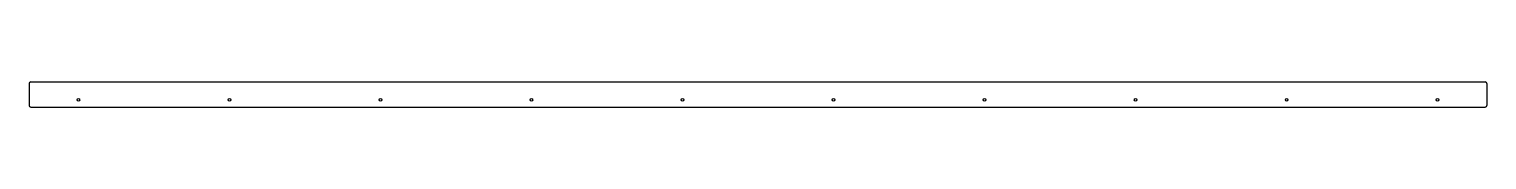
# Model space of a CAD drawing. Extents: x 0 to 111, y 0 to 2.
import ezdxf

# ---------------------------------------------------------------- set-up
doc = ezdxf.new("R2010")
doc.units = 0
doc.header["$LTSCALE"] = 1.87
doc.layers.get('0').update_dxf_attribs({"linetype": 'CONTINUOUS'})
doc.layers.add('DTM_AXES', color=7, linetype='CONTINUOUS')

msp = doc.modelspace()

# ---------------------------------------------------------------- linework, layer by layer
at = {"color": 3, "linetype": 'CONTINUOUS'}
for p, q in [((0, 1.79), (0, 1.08)), ((0.12, 1.92), (110.95, 1.92)), ((111.07, 1.79), (111.07, 1.08)), ((0, 1), (0, 0.12)), ((0.12, 0), (110.95, 0)), ((111.07, 1), (111.07, 0.12))]:
    msp.add_line(p, q, dxfattribs=at)
for centre, start, end in [((0.12, 1.79), 90, 180), ((110.95, 1.79), 0, 90), ((0.12, 0.12), 180, 270), ((110.95, 0.12), 270, 0)]:
    msp.add_arc(centre, 0.125, start, end, dxfattribs=at)
at = {"layer": 'DTM_AXES', "color": 3, "linetype": 'CONTINUOUS'}
for p, q in [((0, 1.08), (0, 1)), ((111.07, 1.08), (111.07, 1))]:
    msp.add_line(p, q, dxfattribs=at)
for centre in [(3.75, 0.55), (15.26, 0.55), (26.77, 0.55), (38.27, 0.55), (49.78, 0.55), (61.29, 0.55), (72.8, 0.55), (84.31, 0.55), (95.82, 0.55), (107.32, 0.55)]:
    msp.add_circle(centre, 0.0995, dxfattribs=at)

doc.saveas('drawing.dxf')
